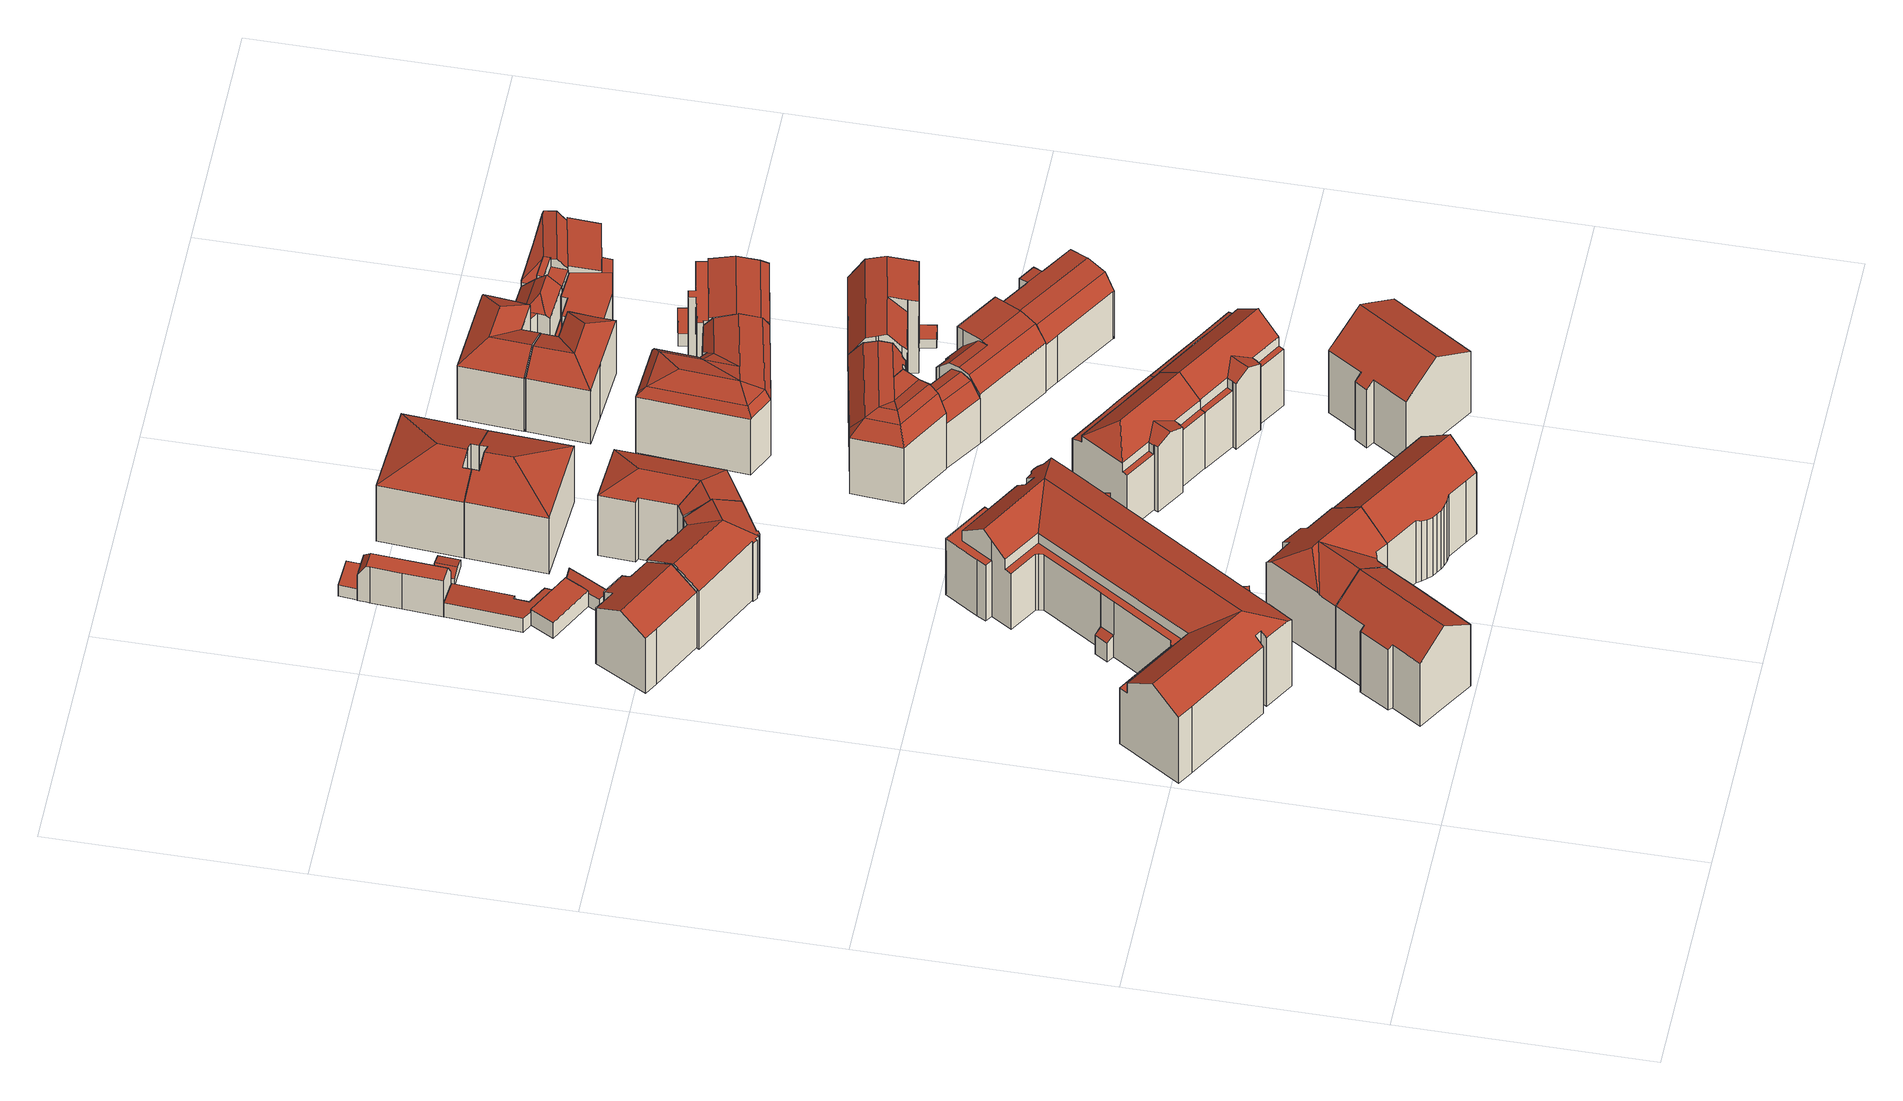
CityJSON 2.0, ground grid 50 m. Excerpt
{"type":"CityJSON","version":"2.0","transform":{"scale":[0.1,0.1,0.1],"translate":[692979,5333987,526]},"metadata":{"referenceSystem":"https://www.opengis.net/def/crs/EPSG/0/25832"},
"CityObjects":{
"building1":{"type":"Building","attributes":{"Gemeindeschluessel":"09162000","HoeheDach":"549.260","HoeheGrund":"527.460","Methode":"2000","NiedrigsteTraufeDesGebaeudes":"543.715","Geometrietyp2DReferenz":"3000","function":"31001_9998","roofType":"3100","measuredHeight":21.8,"storeysAboveGround":6},"geometry":[{"type":"MultiSurface","lod":"2","boundaries":[[[0,1,2,3]],[[4,5,6,7]],[[8,9,10,11]],[[3,2,12,13]],[[14,15,5,4]],[[6,5,15,16,17]],[[4,7,18,8,11,19,0,3,13,20,14]],[[16,15,14,20,13,12]],[[11,10,21,19]],[[19,21,1,0]],[[17,16,12,2,1,21,10,9]],[[18,7,6,17,9,8]]],"semantics":{"surfaces":[{"type":"WallSurface"},{"type":"RoofSurface"},{"type":"GroundSurface"}],"values":[0,0,0,0,0,1,2,0,0,0,1,0]}}]},
"building2":{"type":"Building","attributes":{"Gemeindeschluessel":"09162000","HoeheDach":"549.202","HoeheGrund":"527.043","Methode":"2000","NiedrigsteTraufeDesGebaeudes":"531.930","Geometrietyp2DReferenz":"3000","function":"31001_1000","roofType":"3100","measuredHeight":22.16,"storeysAboveGround":6},"geometry":[{"type":"MultiSurface","lod":"2","boundaries":[[[22,23,24,25]],[[26,27,28,29]],[[23,22,30,31]],[[32,33,34,35]],[[36,37,38,33,32,39,40,41,42]],[[43,44,35,45]],[[46,47,48,49]],[[50,51,52,53]],[[54,55,56,57]],[[58,59,60,61]],[[62,34,63,64]],[[65,66,67,68,69,70,49,48,71,72,73,74,75,76,30,22,25,58,61,77,78,79,80,81,82,83,84,85,86,87,88,89,90,91,92,93,94,95,96,97,98,99,54,57,100,53,52,101]],[[93,102,103,94]],[[57,56,104,100]],[[105,106,78,77]],[[107,108,109,28,27,110,111,106,105,60,59,43,45,62,64,112,113]],[[26,29,114,115]],[[116,117,118,119]],[[108,107,85,84]],[[32,120,24,23,31,121,122,123,39]],[[124,125,68,67]],[[107,113,86,85]],[[74,73,40,39,123]],[[45,35,34,62]],[[79,111,110,80]],[[86,113,112,87]],[[89,126,127,90]],[[94,103,128,95]],[[97,129,130,98]],[[100,104,50,53]],[[33,38,51,50,104,56,55,131,130,129,132,128,103,102,133,134,135]],[[88,136,126,89]],[[137,46,49,70]],[[61,60,105,77]],[[93,92,117,116,133,102]],[[83,82,114,29,28,109]],[[118,138,139,119]],[[101,52,51,38,37]],[[98,130,131,99]],[[83,109,108,84]],[[72,71,140,141,42,41]],[[81,80,110,27,26,115]],[[74,123,122,75]],[[32,35,44,120]],[[75,122,121,76]],[[142,63,34,33,135]],[[58,25,24,120,44,43,59]],[[92,91,143,138,118,117]],[[95,128,132,96]],[[144,139,138,143,127,126,136]],[[125,145,69,68]],[[81,115,114,82]],[[134,133,116,119,139,144]],[[66,146,124,67]],[[72,41,40,73]],[[48,47,140,71]],[[99,131,55,54]],[[78,106,111,79]],[[96,132,129,97]],[[65,147,146,66]],[[76,121,31,30]],[[69,145,137,70]],[[46,137,145,125,124,146,147,148,141,140,47]],[[90,127,143,91]],[[142,136,88,87,112,64,63]],[[144,136,142,135,134]],[[141,148,36,42]],[[65,101,37,36,148,147]]],"semantics":{"surfaces":[{"type":"WallSurface"},{"type":"RoofSurface"},{"type":"GroundSurface"}],"values":[0,0,0,1,1,0,0,0,0,0,0,2,0,0,0,1,1,1,0,1,0,0,0,0,0,0,0,0,0,0,1,0,0,0,0,0,0,0,0,0,0,0,0,1,0,1,0,0,0,1,0,0,0,0,0,0,0,0,0,0,0,0,1,0,0,0,0,0]}}]},
"building3":{"type":"Building","attributes":{"Gemeindeschluessel":"09162000","HoeheDach":"549.331","HoeheGrund":"527.530","Methode":"2000","NiedrigsteTraufeDesGebaeudes":"542.277","Geometrietyp2DReferenz":"3000","function":"31001_9998","roofType":"3100","measuredHeight":21.8,"storeysAboveGround":6},"geometry":[{"type":"MultiSurface","lod":"2","boundaries":[[[149,150,151,152,153,154,14,20,13,155,156,157,158,159,160,161,162,163,164,165,166]],[[16,167,168,169,170,171]],[[150,172,173,151]],[[151,173,174,152]],[[168,175,176,177,178,179,180,181,182,183,184,185,186]],[[154,187,188,14]],[[168,186,189,169]],[[171,170,169,189,185,184,159,158,157,156,155,13]],[[159,184,183,160]],[[154,153,152,174,190,187]],[[188,187,190,174,168,167,16]],[[20,14,188,16,171,13]],[[182,181,180,162,161]],[[160,183,182,161]],[[174,173,172,175,168]],[[186,185,189]],[[162,180,179,163]],[[172,150,149,166,176,175]],[[165,164,163,179,178,177]],[[165,177,176,166]]],"semantics":{"surfaces":[{"type":"GroundSurface"},{"type":"RoofSurface"},{"type":"WallSurface"}],"values":[0,1,2,2,1,2,1,2,2,2,1,2,2,2,1,1,2,2,2,2]}}]},
"building4":{"type":"Building","attributes":{"Gemeindeschluessel":"09162000","HoeheDach":"545.225","HoeheGrund":"527.030","Methode":"2000","NiedrigsteTraufeDesGebaeudes":"540.697","Geometrietyp2DReferenz":"3000","function":"31001_9998","roofType":"3100","measuredHeight":18.2,"storeysAboveGround":4},"geometry":[{"type":"MultiSurface","lod":"2","boundaries":[[[191,192,193,194]],[[195,196,197,198]],[[199,200,201,202,203,204]],[[205,206,207,208,209,210]],[[200,199,195,198,211,209,208,207,212,191,194,213,214,201]],[[196,204,203,215,197]],[[197,215,210,209,211,198]],[[206,216,192,191,212,207]],[[199,204,196,195]],[[214,213,194,193,217,218]],[[203,202,218,217,193,192,216,206,205,210,215]],[[214,218,202,201]]],"semantics":{"surfaces":[{"type":"WallSurface"},{"type":"GroundSurface"},{"type":"RoofSurface"}],"values":[0,0,0,0,1,2,0,0,0,0,2,0]}}]},
"building5":{"type":"Building","attributes":{"Gemeindeschluessel":"09162000","HoeheDach":"549.440","HoeheGrund":"527.510","Methode":"2000","NiedrigsteTraufeDesGebaeudes":"543.062","Geometrietyp2DReferenz":"3000","function":"31001_9998","roofType":"3100","measuredHeight":21.93,"storeysAboveGround":6},"geometry":[{"type":"MultiSurface","lod":"2","boundaries":[[[219,220,221,222]],[[222,221,223,224]],[[225,226,227,228,229,230]],[[226,225,231,232]],[[228,227,226,232,219,222,224,233,234,235,236,237,238,239,150,149,166,240,241]],[[166,242,243,240]],[[241,244,229,228]],[[224,223,245,233]],[[239,246,247,150]],[[236,248,249,237]],[[232,231,220,219]],[[230,229,244,243,242,250]],[[247,250,242,166,149,150]],[[237,249,251,238]],[[246,251,249,248,252,253,245,223,221,220,231,225,230,250,247]],[[238,251,246,239]],[[233,245,253,234]],[[235,252,248,236]],[[240,243,244,241]],[[234,253,252,235]]],"semantics":{"surfaces":[{"type":"WallSurface"},{"type":"GroundSurface"},{"type":"RoofSurface"}],"values":[0,0,0,0,1,0,0,0,0,0,0,2,0,0,2,0,0,0,0,0]}}]},
"building6":{"type":"Building","attributes":{"Gemeindeschluessel":"09162000","HoeheDach":"530.969","HoeheGrund":"526.820","Methode":"1000","NiedrigsteTraufeDesGebaeudes":"530.969","Geometrietyp2DReferenz":"3000","function":"31001_2000","roofType":"1000","measuredHeight":4.15},"geometry":[{"type":"MultiSurface","lod":"2","boundaries":[[[254,255,256,257,258,259]],[[257,260,261,258]],[[254,262,263,255]],[[264,261,260,265,263,262]],[[256,265,260,257]],[[255,263,265,256]],[[259,264,262,254]],[[258,261,264,259]]],"semantics":{"surfaces":[{"type":"GroundSurface"},{"type":"WallSurface"},{"type":"RoofSurface"}],"values":[0,1,1,2,1,1,1,1]}}]},
"building7":{"type":"Building","attributes":{"Gemeindeschluessel":"09162000","HoeheDach":"545.460","HoeheGrund":"526.780","Methode":"2000","NiedrigsteTraufeDesGebaeudes":"542.366","Geometrietyp2DReferenz":"3000","function":"31001_9998","roofType":"3100","measuredHeight":18.68,"storeysAboveGround":4},"geometry":[{"type":"MultiSurface","lod":"2","boundaries":[[[266,267,268,269]],[[270,271,272,273,274,275]],[[276,277,278,279]],[[280,281,277,276,282,283]],[[284,285,286,287,288,289]],[[290,267,266,291,292,293]],[[294,295,296,297,298,299,300,301]],[[295,302,303,304,305,296]],[[305,306,307,298,297,296]],[[308,309,310,311,269,268]],[[284,289,280,283]],[[274,273,272,309,308,268,267,290,294,312]],[[269,311,310,271,270,275,313,286,285,284,283,282,276,279,314,315,316,317,307,306,305,304,303,292,291,266]],[[310,309,272,271]],[[313,318,287,286]],[[277,281,280,289,288,287,318,312,294,301,319,278]],[[319,301,300,299,317,316,315,314]],[[313,275,274,312,318]],[[290,293,302,295,294]],[[303,302,293,292]],[[279,278,319,314]],[[317,299,298,307]]],"semantics":{"surfaces":[{"type":"WallSurface"},{"type":"RoofSurface"},{"type":"GroundSurface"}],"values":[0,0,0,0,0,0,1,0,0,0,0,1,2,0,0,1,0,0,1,0,0,0]}}]},
"building8":{"type":"Building","attributes":{"Gemeindeschluessel":"09162000","HoeheDach":"530.518","HoeheGrund":"526.670","Methode":"1000","NiedrigsteTraufeDesGebaeudes":"529.032","Geometrietyp2DReferenz":"3000","function":"31001_2000","roofType":"1000","measuredHeight":3.85},"geometry":[{"type":"MultiSurface","lod":"2","boundaries":[[[320,321,322,323]],[[324,325,326,327]],[[328,329,323,322,330,331,332,333]],[[334,335,336,337,338,339]],[[340,321,320,341,342,343]],[[323,329,328,333,344,345,338,337,336,346,324,327,342,341,320]],[[327,326,343,342]],[[332,347,348,345,344,333]],[[331,330,322,321,340,343,326,325,349,335,334,339,348,347,332]],[[345,348,339,338]],[[324,346,336,335,349,325]]],"semantics":{"surfaces":[{"type":"WallSurface"},{"type":"GroundSurface"},{"type":"RoofSurface"}],"values":[0,0,0,0,0,1,0,0,2,0,0]}}]},
"building9":{"type":"Building","attributes":{"Gemeindeschluessel":"09162000","HoeheDach":"530.256","HoeheGrund":"526.800","Methode":"1000","NiedrigsteTraufeDesGebaeudes":"529.745","Geometrietyp2DReferenz":"3000","function":"31001_2000","roofType":"1000","measuredHeight":3.46},"geometry":[{"type":"MultiSurface","lod":"2","boundaries":[[[258,350,351,257]],[[352,353,354,355]],[[356,357,358,259]],[[257,351,359,360]],[[360,359,353,352]],[[354,353,359,351,350,358,357]],[[355,354,357,356]],[[259,358,350,258]],[[356,259,258,257,360,352,355]]],"semantics":{"surfaces":[{"type":"WallSurface"},{"type":"RoofSurface"},{"type":"GroundSurface"}],"values":[0,0,0,0,0,1,0,0,2]}}]},
"building10":{"type":"Building","attributes":{"Gemeindeschluessel":"09162000","HoeheDach":"536.310","HoeheGrund":"526.670","Methode":"2000","NiedrigsteTraufeDesGebaeudes":"533.404","Geometrietyp2DReferenz":"3000","function":"31001_1000","roofType":"1000","measuredHeight":9.64,"storeysAboveGround":2},"geometry":[{"type":"MultiSurface","lod":"2","boundaries":[[[361,362,363,364,365,366]],[[363,367,368,369,370,364]],[[371,338,361,366,372,345]],[[368,367,373,338,371,345,374,375,376,377,378,369]],[[345,372,379,374]],[[366,365,380,381,379,372]],[[382,370,369,378,377,383]],[[381,380,383,377,376,375]],[[374,379,381,375]],[[365,364,370,382,383,380]],[[338,373,367,363,362,361]]],"semantics":{"surfaces":[{"type":"RoofSurface"},{"type":"WallSurface"},{"type":"GroundSurface"}],"values":[0,1,1,2,1,0,1,1,1,0,1]}}]},
"building11":{"type":"Building","attributes":{"Gemeindeschluessel":"09162000","HoeheDach":"529.709","HoeheGrund":"526.750","Methode":"1000","NiedrigsteTraufeDesGebaeudes":"529.709","Geometrietyp2DReferenz":"3000","function":"31001_2000","roofType":"1000","measuredHeight":2.96},"geometry":[{"type":"MultiSurface","lod":"2","boundaries":[[[384,385,386,387,388,389]],[[390,388,387,391]],[[392,385,384,393]],[[391,387,386,394]],[[395,389,388,390]],[[394,386,385,392]],[[395,390,391,394,392,393]],[[393,384,389,395]]],"semantics":{"surfaces":[{"type":"RoofSurface"},{"type":"WallSurface"},{"type":"GroundSurface"}],"values":[0,1,1,1,1,1,2,1]}}]},
"building12":{"type":"Building","attributes":{"Gemeindeschluessel":"09162000","HoeheDach":"529.110","HoeheGrund":"526.560","Methode":"2000","NiedrigsteTraufeDesGebaeudes":"528.404","Geometrietyp2DReferenz":"3000","function":"31001_2000","roofType":"3100","measuredHeight":2.55},"geometry":[{"type":"MultiSurface","lod":"2","boundaries":[[[396,397,398,399]],[[400,397,396,401]],[[402,403,404,405]],[[401,406,402,405,407,400]],[[406,401,396,399,403,402]],[[398,397,400,407,405,404]],[[399,398,404,403]]],"semantics":{"surfaces":[{"type":"RoofSurface"},{"type":"WallSurface"},{"type":"GroundSurface"}],"values":[0,1,1,2,1,1,0]}}]},
"building13":{"type":"Building","attributes":{"Gemeindeschluessel":"09162000","HoeheDach":"545.240","HoeheGrund":"526.500","Methode":"2000","NiedrigsteTraufeDesGebaeudes":"542.572","Geometrietyp2DReferenz":"3000","function":"31001_9998","roofType":"3200","measuredHeight":18.74,"storeysAboveGround":4},"geometry":[{"type":"MultiSurface","lod":"2","boundaries":[[[408,409,267,410]],[[411,412,413,414,415,416,417]],[[408,410,418,417,416,415,419,420,421,422,423]],[[415,414,424,419]],[[425,426,412,411]],[[427,428,429,422,421,420]],[[419,424,427,420]],[[418,410,267,425,411,417]],[[423,430,409,408]],[[409,430,431,432]],[[426,433,426,413,412]],[[426,433,432,431,428,427,424,414,413]],[[267,409,432,433,426,425]],[[431,430,429,428]],[[422,429,430,423]]],"semantics":{"surfaces":[{"type":"WallSurface"},{"type":"GroundSurface"},{"type":"RoofSurface"}],"values":[0,0,1,0,2,0,0,0,0,2,0,2,2,2,0]}}]},
"building14":{"type":"Building","attributes":{"Gemeindeschluessel":"09162000","HoeheDach":"548.160","HoeheGrund":"526.980","Methode":"2000","NiedrigsteTraufeDesGebaeudes":"541.964","Geometrietyp2DReferenz":"3000","function":"31001_9998","roofType":"3200","measuredHeight":21.18,"storeysAboveGround":6},"geometry":[{"type":"MultiSurface","lod":"2","boundaries":[[[434,435,436,437,438,439,440]],[[441,442,443,444]],[[445,446,447]],[[448,449,434,440,450,451]],[[452,435,434,449]],[[453,454,455,456,457,458,459,460,461,462]],[[445,463,464,465,466,456,455,454,453,462,446]],[[467,468,469,470,471,472,473]],[[474,475,476,477,478,452,449,448,451,468,467,473,479,480,481,482,441,444,483,484]],[[485,486,487,488]],[[489,437,436,490]],[[478,477,491,490,436,435,452]],[[492,493,491,477,476,475,474,484,494,457,456,466]],[[460,459,458,457,494,495,443,442,461]],[[491,493,489,490]],[[486,438,437,492,466,465,464,463,445,447,487]],[[440,439,438,486,470,469,450]],[[493,492,437,489]],[[472,488,487,447,446,462,461,442,441,482,481,480,479,473]],[[471,470,486,485]],[[471,485,488,472]],[[451,450,469,468]],[[444,443,495,483]],[[483,495,494,484]]],"semantics":{"surfaces":[{"type":"RoofSurface"},{"type":"WallSurface"},{"type":"GroundSurface"}],"values":[0,1,0,1,1,1,0,1,2,1,1,1,1,0,0,0,0,1,1,1,0,1,1,1]}}]},
"building15":{"type":"Building","attributes":{"Gemeindeschluessel":"09162000","HoeheDach":"545.750","HoeheGrund":"526.460","Methode":"2000","NiedrigsteTraufeDesGebaeudes":"541.500","Geometrietyp2DReferenz":"3000","function":"31001_9998","roofType":"3200","measuredHeight":19.29,"storeysAboveGround":4},"geometry":[{"type":"MultiSurface","lod":"2","boundaries":[[[496,497,498,499]],[[500,501,502,503]],[[499,498,504,505]],[[506,507,508,509,510,511]],[[504,498,497,512,507,506,513]],[[503,502,514,515]],[[515,514,511,510]],[[516,513,506,511,514,502,501]],[[508,507,512,517]],[[517,512,497,496]],[[505,518,500,503,515,510,509,508,517,496,499]],[[518,505,504,516,501,500]],[[504,513,516]]],"semantics":{"surfaces":[{"type":"WallSurface"},{"type":"RoofSurface"},{"type":"GroundSurface"}],"values":[0,0,0,0,1,0,0,1,0,0,2,0,1]}}]},
"building16":{"type":"Building","attributes":{"Gemeindeschluessel":"09162000","HoeheDach":"545.649","HoeheGrund":"526.470","Methode":"1000","NiedrigsteTraufeDesGebaeudes":"541.505","Geometrietyp2DReferenz":"3000","function":"31001_1000","roofType":"3200","measuredHeight":19.18,"storeysAboveGround":4},"geometry":[{"type":"MultiSurface","lod":"2","boundaries":[[[519,520,497,498,521,522,523]],[[499,498,497,496]],[[524,525,514,515]],[[526,527,521,528]],[[529,520,519,530]],[[531,527,526,503]],[[532,515,514,533,531,503]],[[528,521,498,499]],[[533,514,525,523,522,527,531]],[[522,521,527]],[[534,530,519,523,525,524]],[[499,496,529,530,534,524,515,532,503,526,528]],[[496,497,520,529]]],"semantics":{"surfaces":[{"type":"RoofSurface"},{"type":"WallSurface"},{"type":"GroundSurface"}],"values":[0,1,1,1,1,1,1,1,0,0,1,2,1]}}]},
"building17":{"type":"Building","attributes":{"Gemeindeschluessel":"09162000","HoeheDach":"545.520","HoeheGrund":"526.630","Methode":"2000","NiedrigsteTraufeDesGebaeudes":"540.901","Geometrietyp2DReferenz":"3000","function":"31001_9998","roofType":"3100","measuredHeight":18.89,"storeysAboveGround":4},"geometry":[{"type":"MultiSurface","lod":"2","boundaries":[[[535,536,537,538,539,540,541,542,543,544,545,546,547,548,549,550,551,552,553,554,555,556,557,558,559,560,561]],[[562,563,564]],[[546,545,544,565,566,567]],[[568,569,561,560,559,570]],[[564,563,571,572]],[[544,543,542,573,574,565]],[[561,569,575,535]],[[549,548,576,577,578,550]],[[579,580,581,555,554,553]],[[578,582,583,579,553,552,551,550]],[[584,581,580,571]],[[557,556,555,581,584,585]],[[586,567,566,564,572]],[[587,588,537,536,535,575]],[[589,590,591,592,593,588,587,575,569,568,594]],[[571,580,579]],[[562,594,568,570,595,563]],[[572,571,579,583,582,578]],[[570,559,558,557,585,595]],[[542,541,590,589,596,573]],[[577,576,586,572,578]],[[566,565,574,562,564]],[[563,595,585,584,571]],[[540,591,590,541]],[[594,596,589]],[[539,538,593,592,591,540]],[[574,573,596,594,562]],[[537,588,593,538]],[[576,548,547,546,567,586]]],"semantics":{"surfaces":[{"type":"GroundSurface"},{"type":"RoofSurface"},{"type":"WallSurface"}],"values":[0,1,2,2,1,2,2,2,2,2,1,2,1,2,1,1,1,1,2,2,1,1,1,2,2,2,1,2,2]}}]},
"building18":{"type":"Building","attributes":{"Gemeindeschluessel":"09162000","HoeheDach":"549.620","HoeheGrund":"527.400","Methode":"2000","NiedrigsteTraufeDesGebaeudes":"542.961","Geometrietyp2DReferenz":"3000","function":"31001_9998","roofType":"3100","measuredHeight":22.22,"storeysAboveGround":6},"geometry":[{"type":"MultiSurface","lod":"2","boundaries":[[[597,598,599,600,601]],[[602,603,604,605]],[[601,600,606,604,603,607,608,609]],[[610,609,608,611]],[[612,613,610,611,614,602,605,615,616,617,618]],[[614,607,603,602]],[[611,608,607,614]],[[605,604,606,615]],[[613,612,597,601,609,610]],[[618,598,597,612]],[[617,599,598,618]],[[600,599,617,616,615,606]]],"semantics":{"surfaces":[{"type":"RoofSurface"},{"type":"WallSurface"},{"type":"GroundSurface"}],"values":[0,1,0,1,2,1,1,1,1,1,1,1]}}]},
"building19":{"type":"Building","attributes":{"Gemeindeschluessel":"09162000","HoeheDach":"542.830","HoeheGrund":"526.690","Methode":"2000","NiedrigsteTraufeDesGebaeudes":"536.304","Geometrietyp2DReferenz":"3000","function":"31001_9998","roofType":"3100","measuredHeight":16.14,"storeysAboveGround":3},"geometry":[{"type":"MultiSurface","lod":"2","boundaries":[[[619,620,621,622]],[[623,624,620,619,625,626]],[[627,628,629,630,631,632]],[[633,623,626,634]],[[635,636,630,629]],[[621,637,636,635,638,622]],[[639,640,641,642,643,644,645,646,634,626,625,619,622,638,635,629,628,627,647]],[[627,632,648,647]],[[649,642,641,640,639,647,648,650,651,652]],[[653,649,652,654,655,656]],[[652,651,633,654]],[[650,648,632,631,630,636,637,621,620,624]],[[656,655,654,633,634,646,645,644]],[[651,650,624,623,633]],[[643,642,649,653,656,644]]],"semantics":{"surfaces":[{"type":"WallSurface"},{"type":"GroundSurface"},{"type":"RoofSurface"}],"values":[0,0,0,0,0,0,1,0,0,2,2,2,0,2,0]}}]},
"building20":{"type":"Building","attributes":{"Gemeindeschluessel":"09162000","HoeheDach":"548.270","HoeheGrund":"526.930","Methode":"2000","NiedrigsteTraufeDesGebaeudes":"541.920","Geometrietyp2DReferenz":"3000","function":"31001_9998","roofType":"3100","measuredHeight":21.34,"storeysAboveGround":6},"geometry":[{"type":"MultiSurface","lod":"2","boundaries":[[[657,658,659,660]],[[661,662,663,664,665,666,667,668,669,670,671]],[[672,663,673,674]],[[675,661,671,493]],[[676,664,663,672]],[[677,678,679,680,681,491,682]],[[683,684,685,686,687,688,689,690,691,692]],[[693,694,695,674,673,658,657]],[[690,689,688,687,696,697,698,699,700,691]],[[701,702,703,696,687,686,666]],[[704,699,698,705]],[[706,707,662,661,680,679,708]],[[695,676,672,674]],[[491,493,671,670,692,691,700,709,710,711,712,682]],[[659,658,673,663,662,707,706]],[[701,666,665,713]],[[703,702,701,713,714,694,693,657,660,715,716,678,677,682,712,711,710,709,704,705,717]],[[717,697,696,703]],[[664,676,695,694,714,713,665]],[[716,708,679,678]],[[715,660,659,706,708,716]],[[709,700,699,704]],[[705,698,697,717]],[[681,680,661,675]],[[669,668,667,666,686,685,684,683,692,670]],[[681,675,493,491]]],"semantics":{"surfaces":[{"type":"WallSurface"},{"type":"RoofSurface"},{"type":"GroundSurface"}],"values":[0,1,0,0,0,0,0,0,1,0,0,1,1,0,1,0,2,0,0,0,0,0,0,0,1,1]}}]},
"building21":{"type":"Building","attributes":{"Gemeindeschluessel":"09162000","HoeheDach":"543.870","HoeheGrund":"526.720","Methode":"1000","NiedrigsteTraufeDesGebaeudes":"538.667","Geometrietyp2DReferenz":"3000","function":"31001_1000","roofType":"3100","measuredHeight":17.15,"storeysAboveGround":4},"geometry":[{"type":"MultiSurface","lod":"2","boundaries":[[[718,719,720,721]],[[722,723,719,718]],[[724,725,726,727,728]],[[729,730,731,642,732,733,734,647,722,718,721,735,736,737,738]],[[736,739,740,737]],[[741,742,739,736,735,721,720]],[[743,741,720,719,723,744,745]],[[743,746,747,748,749,742,741]],[[728,727,750,745,744,647,734,733,732,642]],[[737,740,751,738]],[[726,725,752,748,747,750,727]],[[747,746,743,745,750]],[[752,751,740,739,742,749,748]],[[647,744,723,722]],[[724,731,730,729,738,751,752,725]],[[731,724,728,642]]],"semantics":{"surfaces":[{"type":"WallSurface"},{"type":"RoofSurface"},{"type":"GroundSurface"}],"values":[0,0,1,2,0,0,1,0,0,0,1,1,1,0,0,0]}}]},
"building22":{"type":"Building","attributes":{"Gemeindeschluessel":"09162000","HoeheDach":"544.460","HoeheGrund":"526.570","Methode":"2000","NiedrigsteTraufeDesGebaeudes":"541.123","Geometrietyp2DReferenz":"3000","function":"31001_9998","roofType":"3100","measuredHeight":17.89,"storeysAboveGround":4},"geometry":[{"type":"MultiSurface","lod":"2","boundaries":[[[753,754,755,756,757]],[[758,759,757]],[[760,761,756]],[[762,763,764,765,766]],[[767,768,769,770]],[[771,772,773,774,775]],[[776,777,775,774,778,779]],[[780,781,782,755,754]],[[771,775,777,783]],[[761,758,757,756]],[[782,784,760,756,755]],[[765,785,757,759,766]],[[778,786,779]],[[787,776,779,761,760]],[[781,788,789,784,782]],[[770,769,790,791]],[[757,785,753]],[[786,759,758,761]],[[774,773,790,769,768,792,778]],[[763,762,793,794]],[[778,792,793,786]],[[791,790,773,772]],[[779,786,761]],[[762,766,759,786,793]],[[767,794,793,792,768]],[[781,780,795,764,763,794,767,770,791,772,771,783,788]],[[765,764,795,753,785]],[[788,783,777,776,787,789]],[[789,787,760,784]],[[753,795,780,754]]],"semantics":{"surfaces":[{"type":"RoofSurface"},{"type":"WallSurface"},{"type":"GroundSurface"}],"values":[0,0,0,1,1,1,0,1,1,0,0,0,0,0,1,1,0,0,0,1,0,1,0,0,1,2,1,1,0,1]}}]},
"building23":{"type":"Building","attributes":{"Gemeindeschluessel":"09162000","HoeheDach":"543.611","HoeheGrund":"526.611","Methode":"2000","NiedrigsteTraufeDesGebaeudes":"540.807","Geometrietyp2DReferenz":"3000","function":"31001_1000","roofType":"3100","measuredHeight":17,"storeysAboveGround":5},"geometry":[{"type":"MultiSurface","lod":"2","boundaries":[[[796,797,798,799,800]],[[801,802,800,803]],[[804,805,806,807,808,809,810,811,801,803]],[[799,804,803,800]],[[811,812,802,801]],[[800,802,812,813,796]],[[808,807,814,815]],[[798,816,806,805]],[[796,813,817,797]],[[815,817,809,808]],[[815,814,797,817]],[[814,816,798,797]],[[804,799,798,805]],[[806,816,814,807]],[[809,817,813,810]],[[810,813,812,811]]],"semantics":{"surfaces":[{"type":"RoofSurface"},{"type":"WallSurface"},{"type":"GroundSurface"}],"values":[0,1,2,1,1,0,1,1,0,1,0,0,1,1,1,1]}}]},
"building24":{"type":"Building","attributes":{"Gemeindeschluessel":"09162000","HoeheDach":"547.080","HoeheGrund":"526.590","Methode":"2000","NiedrigsteTraufeDesGebaeudes":"528.790","Geometrietyp2DReferenz":"3000","function":"31001_9998","roofType":"2100","measuredHeight":20.49,"storeysAboveGround":5},"geometry":[{"type":"MultiSurface","lod":"2","boundaries":[[[818,819,820,821]],[[822,561,823,824,825,559]],[[826,827,828,821,820,829,830,831,832]],[[833,825,824,834,835,836,837,838]],[[839,840,841,842]],[[818,821,828,827,826,843,844,845,561,822,559,557,846,555,847,848,849,850,851,852,839,842]],[[842,841,819,818]],[[844,843,853,854,855]],[[856,857,840,839,852,851,858]],[[830,829,857,856,859,831]],[[845,860,823,561]],[[559,825,833,557]],[[853,832,831,859,856,858,835,834]],[[854,853,834]],[[858,851,850,849,848,847,861,837,836,835]],[[844,855,860,845]],[[829,820,819,841,840,857,829,830]],[[555,862,861,847]],[[846,557,833,838,862,555]],[[823,860,855,854,834,824]],[[826,832,853,843]],[[838,837,861,862]]],"semantics":{"surfaces":[{"type":"WallSurface"},{"type":"RoofSurface"},{"type":"GroundSurface"}],"values":[0,0,0,1,0,2,0,0,0,0,0,0,1,0,0,0,1,0,0,1,0,1]}}]},
"building25":{"type":"Building","attributes":{"Gemeindeschluessel":"09162000","HoeheDach":"543.860","HoeheGrund":"526.897","Methode":"2000","NiedrigsteTraufeDesGebaeudes":"539.398","Geometrietyp2DReferenz":"3000","function":"31001_1000","roofType":"3100","measuredHeight":16.96,"storeysAboveGround":4},"geometry":[{"type":"MultiSurface","lod":"2","boundaries":[[[863,864,865,866]],[[867,868,869,870,871,872,873,874]],[[875,876,877,878,879,880,881]],[[881,880,882,883,884,885,886]],[[887,888,863,866,884,883,889,868,867,890]],[[877,891,874,873,878]],[[892,886,885,865,864,893]],[[892,875,881,886]],[[887,890,891,877,876]],[[873,872,878]],[[888,887,876,875,892,893]],[[883,882,894,889]],[[885,884,866,865]],[[879,871,870]],[[878,872,871,879]],[[889,894,869,868]],[[867,874,891,890]],[[888,893,864,863]],[[879,870,869,894,882,880]]],"semantics":{"surfaces":[{"type":"WallSurface"},{"type":"RoofSurface"},{"type":"GroundSurface"}],"values":[0,0,1,0,2,1,1,1,0,0,0,0,0,0,1,0,0,0,1]}}]},
"building26":{"type":"Building","attributes":{"Gemeindeschluessel":"09162000","HoeheDach":"543.610","HoeheGrund":"526.481","Methode":"2000","NiedrigsteTraufeDesGebaeudes":"540.774","Geometrietyp2DReferenz":"3000","function":"31001_9998","roofType":"3100","measuredHeight":17.13,"storeysAboveGround":4},"geometry":[{"type":"MultiSurface","lod":"2","boundaries":[[[895,896,897,898]],[[899,895,898,900,901]],[[899,901,902,903]],[[904,905,901,900,906]],[[902,907,908,903]],[[904,909,910,911,905]],[[908,896,895,899,903]],[[912,913,914,911,910]],[[904,906,915,916,909]],[[912,916,915,897,896,908,907,913]],[[915,906,900,898,897]],[[914,913,907,902]],[[912,910,909,916]],[[914,902,901,905,911]]],"semantics":{"surfaces":[{"type":"WallSurface"},{"type":"RoofSurface"},{"type":"GroundSurface"}],"values":[0,1,1,1,0,1,0,0,0,2,0,0,0,1]}}]},
"building27":{"type":"Building","attributes":{"Gemeindeschluessel":"09162000","HoeheDach":"544.150","HoeheGrund":"526.530","Methode":"2000","NiedrigsteTraufeDesGebaeudes":"529.710","Geometrietyp2DReferenz":"3000","function":"31001_1000","roofType":"3100","measuredHeight":17.62,"storeysAboveGround":4},"geometry":[{"type":"MultiSurface","lod":"2","boundaries":[[[917,918,919,920,921,922,923,924,925]],[[926,927,922,921,928]],[[929,930,931,932]],[[933,934,935,936]],[[929,932,937,938,939,940,920,919,941,942,943,944]],[[945,946,947,948,949]],[[950,938,937,951]],[[930,929,944,952]],[[945,953,954,950,951,931,930,952,955,956,957,933,936,917,925,946]],[[957,956,942,941,958,959]],[[949,948,923,922,927]],[[953,945,949,927,926]],[[958,918,935,934,959]],[[951,937,932,931]],[[954,953,926,928,940,939]],[[936,935,918,917]],[[955,943,942,956]],[[940,928,921,920]],[[947,924,923,948]],[[954,939,938,950]],[[957,959,934,933]],[[943,955,952,944]],[[925,924,947,946]],[[958,941,919,918]]],"semantics":{"surfaces":[{"type":"WallSurface"},{"type":"RoofSurface"},{"type":"GroundSurface"}],"values":[0,1,0,0,1,0,0,0,2,0,1,0,1,0,0,0,0,0,1,0,0,0,0,0]}}]},
"building28":{"type":"Building","attributes":{"Gemeindeschluessel":"09162000","HoeheDach":"535.920","HoeheGrund":"526.623","Methode":"2000","NiedrigsteTraufeDesGebaeudes":"530.020","Geometrietyp2DReferenz":"3000","function":"31001_1000","roofType":"1000","measuredHeight":9.3,"storeysAboveGround":3},"geometry":[{"type":"MultiSurface","lod":"2","boundaries":[[[801,960,961,811]],[[962,963,964,965,966,967]],[[966,965,968,969]],[[970,971,972,973,974]],[[975,976,960,801]],[[977,978,973,972,968,965,964,979,980]],[[976,979,964,963]],[[967,966,981,982]],[[982,981,983,984]],[[811,961,963,962]],[[985,977,980,986]],[[986,980,979,976,975]],[[985,986,975,801,811,962,967,982,984,970,974,987]],[[984,983,971,970]],[[976,963,961,960]],[[969,968,972,971]],[[969,971,983,981,966]],[[974,973,978,987]],[[987,978,977,985]]],"semantics":{"surfaces":[{"type":"WallSurface"},{"type":"RoofSurface"},{"type":"GroundSurface"}],"values":[0,0,0,0,0,1,0,0,0,0,0,0,2,0,1,0,1,0,0]}}]},
"building29":{"type":"Building","attributes":{"Gemeindeschluessel":"09162000","HoeheDach":"539.480","HoeheGrund":"526.560","Methode":"2000","NiedrigsteTraufeDesGebaeudes":"535.049","Geometrietyp2DReferenz":"3000","function":"31001_9998","roofType":"3200","measuredHeight":12.92,"storeysAboveGround":2},"geometry":[{"type":"MultiSurface","lod":"2","boundaries":[[[988,989,990,991]],[[992,993,994,995]],[[996,997,993,998]],[[999,1000,996,998,1001]],[[996,1000,1002,991,997]],[[999,1003,1004,1005,1002,1000]],[[1003,1006,992,995,1007,1008,1009,1010,1004]],[[1011,991,990,1012,1013,1014]],[[1011,997,991]],[[1007,995,994,1015,1014,1013]],[[1010,1016,1005,1004]],[[1008,1017,1018,1009]],[[1008,1007,1013,1012,1017]],[[993,997,1015,994]],[[1003,999,1001,1006]],[[998,993,992,1006,1001]],[[1010,1009,1018,989,988,1016]],[[1014,1015,997,1011]],[[990,989,1018,1017,1012]],[[1002,1005,1016,988,991]]],"semantics":{"surfaces":[{"type":"RoofSurface"},{"type":"WallSurface"},{"type":"GroundSurface"}],"values":[0,1,0,0,0,1,2,0,1,1,1,1,1,0,1,1,1,1,0,0]}}]},
"building30":{"type":"Building","attributes":{"Gemeindeschluessel":"09162000","HoeheDach":"538.770","HoeheGrund":"526.420","Methode":"2000","NiedrigsteTraufeDesGebaeudes":"536.240","Geometrietyp2DReferenz":"3000","function":"31001_9998","roofType":"3100","measuredHeight":12.35,"storeysAboveGround":2},"geometry":[{"type":"MultiSurface","lod":"2","boundaries":[[[1019,1020,1021,1022]],[[1023,1024,1025,1026,1027,1028]],[[1029,1030,1031,1032]],[[1033,1034,1035,1036]],[[1024,1023,1037,1038,1039,1019,1022]],[[1020,1040,1034,1033,1041,1021]],[[1022,1021,1041,1026,1025,1024]],[[1036,1035,1042,1043,1044,1045]],[[1046,1031,1030,1033]],[[1034,1040,1047,1048,1042,1035]],[[1026,1041,1029,1032,1027]],[[1033,1030,1029,1041]],[[1037,1023,1028,1049]],[[1033,1036,1045,1046]],[[1050,1039,1038,1037,1049,1051,1052,1044,1043,1042,1048,1047]],[[1028,1027,1032,1031,1046,1045,1044,1052,1051,1049]],[[1019,1039,1050,1047,1040,1020]]],"semantics":{"surfaces":[{"type":"RoofSurface"},{"type":"WallSurface"},{"type":"GroundSurface"}],"values":[0,0,0,0,1,0,1,1,1,1,1,1,1,0,2,1,1]}}]},
"building31":{"type":"Building","attributes":{"Gemeindeschluessel":"09162000","HoeheDach":"530.450","HoeheGrund":"526.510","Methode":"1000","NiedrigsteTraufeDesGebaeudes":"529.740","Geometrietyp2DReferenz":"3000","function":"31001_1000","roofType":"2100","measuredHeight":3.94},"geometry":[{"type":"MultiSurface","lod":"2","boundaries":[[[1053,1054,1055,1056]],[[1053,1056,1057,1058,1059,1060]],[[1055,1061,1062,1058,1057,1056]],[[1054,1063,1064,1062,1061,1055]],[[1060,1063,1054,1053]],[[1064,1063,1060,1059,1058,1062]]],"semantics":{"surfaces":[{"type":"WallSurface"},{"type":"GroundSurface"},{"type":"RoofSurface"}],"values":[0,1,0,2,0,0]}}]},
"building32":{"type":"Building","attributes":{"Gemeindeschluessel":"09162000","HoeheDach":"537.582","HoeheGrund":"526.500","Methode":"1000","NiedrigsteTraufeDesGebaeudes":"536.104","Geometrietyp2DReferenz":"3000","function":"31001_1000","roofType":"2100","measuredHeight":11.08,"storeysAboveGround":2},"geometry":[{"type":"MultiSurface","lod":"2","boundaries":[[[1065,1066,1067,1058]],[[1068,1069,1070,1071]],[[1071,1072,1065,1058,1056,1073,1068]],[[1071,1070,1074,1072]],[[1058,1067,1075,1056]],[[1056,1075,1076,1073]],[[1073,1076,1069,1068]],[[1072,1074,1066,1065]],[[1069,1076,1075,1067,1066,1074,1070]]],"semantics":{"surfaces":[{"type":"WallSurface"},{"type":"GroundSurface"},{"type":"RoofSurface"}],"values":[0,0,1,0,0,0,0,0,2]}}]}
},
"vertices":[
[287,204,15],[287,204,177],[296,199,185],[296,199,15],[406,117,15],[406,117,180],[338,10,180],[338,10,15],[223,81,15],[223,81,184],[259,139,184],[259,139,15],[333,258,185],[333,258,15],[448,187,15],[448,187,180],[388,224,233],[278,47,233],[278,47,15],[252,146,15],[388,224,15],[252,146,177],
[38,469,10],[38,469,188],[8,487,188],[8,487,10],[291,661,70],[291,661,160],[308,688,160],[308,688,70],[206,368,10],[206,368,189],[247,416,232],[501,828,232],[408,822,187],[215,509,187],[571,795,187],[593,833,188],[592,833,188],[274,335,193],[282,330,188],[313,378,188],[313,378,187],[75,595,160],[75,595,187],[215,509,160],[375,426,160],[356,422,160],[356,422,10],[375,426,10],[576,849,184],[576,844,188],[576,844,10],[576,849,10],[568,861,10],[568,861,179],[572,858,179],[572,858,10],[85,611,10],[85,611,160],[113,594,160],[113,594,10],[408,822,160],[332,869,187],[332,869,160],[571,794,10],[580,788,10],[549,736,10],[553,717,10],[535,713,10],[370,447,10],[325,371,10],[313,378,10],[282,330,10],[224,365,10],[231,377,10],[217,385,10],[203,538,10],[210,540,10],[217,541,10],[292,661,10],[278,670,10],[294,695,10],[308,687,10],[382,807,10],[381,816,10],[379,822,10],[324,856,10],[349,897,10],[336,906,10],[346,923,10],[387,989,10],[528,902,10],[505,864,10],[524,852,10],[535,868,10],[549,861,10],[554,863,10],[559,864,10],[564,863,10],[575,854,10],[593,833,10],[505,864,204],[524,852,205],[575,854,181],[203,538,160],[210,540,160],[381,816,160],[382,807,160],[308,687,160],[292,661,160],[217,541,160],[324,856,160],[379,822,160],[294,695,60],[278,670,60],[515,881,59],[528,902,59],[477,934,59],[464,913,59],[41,541,232],[217,385,203],[231,377,203],[224,365,194],[549,736,160],[553,717,160],[336,906,160],[346,923,160],[535,868,188],[554,863,184],[559,864,181],[564,863,179],[549,861,187],[515,881,187],[387,959,187],[359,914,232],[349,897,160],[370,447,160],[477,934,160],[464,913,160],[325,371,160],[313,378,160],[349,897,215],[387,989,160],[387,959,160],[535,713,160],[580,788,160],[571,794,160],[571,795,160],
[538,250,15],[504,195,15],[479,211,15],[469,208,15],[468,208,15],[460,205,15],[347,282,15],[353,292,15],[355,295,15],[414,393,15],[420,403,15],[424,400,15],[479,371,15],[489,386,15],[529,360,15],[520,346,15],[520,345,15],[576,311,15],[403,248,233],[440,310,233],[353,292,186],[347,282,186],[333,258,186],[504,195,182],[479,211,183],[469,208,177],[538,250,233],[576,311,177],[520,345,177],[520,346,176],[529,360,163],[489,386,163],[479,371,176],[479,371,177],[424,400,179],[420,403,179],[414,393,189],[424,319,233],[460,205,181],[448,187,182],[355,295,189],[468,208,177],
[154,1577,10],[154,1577,147],[200,1552,147],[200,1552,10],[71,1465,10],[71,1465,158],[46,1479,158],[46,1479,10],[175,1409,10],[204,1461,10],[232,1512,10],[232,1512,158],[204,1461,192],[175,1409,158],[127,1568,158],[144,1559,158],[144,1559,10],[127,1568,10],[102,1582,10],[102,1582,159],[74,1531,10],[145,1561,10],[191,1536,10],[191,1534,10],[74,1531,192],[145,1561,158],[191,1536,158],[191,1534,158],
[683,84,15],[683,84,180],[644,108,180],[644,108,15],[633,109,176],[633,109,15],[715,79,190],[715,79,15],[743,124,15],[770,167,15],[770,167,192],[743,124,234],[708,69,180],[708,69,15],[621,112,15],[611,116,15],[601,122,15],[591,128,15],[583,136,15],[576,145,15],[569,155,15],[667,255,15],[781,185,15],[576,311,175],[667,255,174],[781,185,175],[621,112,173],[569,155,181],[504,195,181],[591,128,171],[583,136,173],[538,250,234],[576,145,176],[601,122,171],[611,116,171],
[150,1670,8],[175,1716,8],[246,1678,8],[264,1668,8],[249,1640,8],[239,1622,8],[264,1668,50],[249,1640,50],[150,1670,50],[175,1716,50],[239,1622,50],[246,1678,50],
[404,1369,8],[404,1369,166],[337,1330,166],[337,1330,8],[329,1324,8],[331,1322,8],[331,1322,164],[329,1324,165],[328,1325,166],[328,1325,8],[309,1332,8],[309,1332,166],[172,1404,165],[172,1404,8],[307,1330,164],[308,1331,165],[308,1331,8],[307,1330,8],[316,1324,8],[317,1326,8],[318,1327,8],[318,1327,166],[317,1326,165],[316,1324,164],[373,1418,195],[373,1418,8],[344,1466,8],[344,1466,166],[326,1390,195],[327,1456,166],[284,1479,166],[285,1482,165],[286,1484,164],[232,1512,164],[231,1510,165],[202,1457,195],[328,1456,167],[328,1456,8],[327,1456,8],[284,1479,8],[285,1482,8],[286,1484,8],[337,1329,165],[339,1327,164],[339,1327,8],[337,1329,8],[325,1323,166],[325,1323,8],[175,1409,8],[202,1457,8],[231,1510,8],[232,1512,8],[325,1323,165],[175,1409,168],
[249,1704,7],[249,1704,30],[246,1678,31],[246,1678,7],[214,1753,7],[214,1753,36],[207,1754,37],[207,1754,7],[175,1716,7],[211,1696,7],[211,1696,36],[175,1716,42],[155,1726,45],[155,1726,7],[223,1872,36],[224,1871,36],[224,1871,7],[223,1872,7],[218,1872,7],[218,1872,37],[212,1721,36],[212,1721,7],[204,1724,7],[204,1724,38],[165,1864,7],[166,1875,7],[218,1801,7],[165,1864,45],[166,1875,45],[218,1801,36],
[249,1640,43],[264,1668,43],[277,1625,8],[277,1625,37],[256,1586,37],[256,1586,8],[228,1600,8],[228,1600,43],[239,1622,43],[299,1668,38],[299,1668,8],
[218,1872,74],[228,2017,74],[229,2031,74],[229,2034,74],[209,2018,103],[199,1873,103],[229,2031,7],[229,2034,7],[229,2035,7],[229,2035,74],[199,1873,7],[166,1875,103],[228,2017,7],[171,1953,7],[175,2014,7],[176,2020,7],[177,2037,7],[210,2036,7],[171,1953,103],[176,2020,103],[175,2014,103],[210,2036,74],[177,2037,74],
[229,2035,37],[229,2031,37],[239,2031,37],[241,2070,37],[180,2073,37],[177,2037,37],[180,2073,8],[241,2070,8],[229,2031,8],[229,2035,8],[239,2031,8],[177,2037,8],
[294,1868,24],[297,1911,24],[273,1912,31],[270,1869,31],[297,1911,6],[294,1868,6],[246,1870,6],[246,1870,24],[248,1914,24],[248,1914,6],[270,1869,6],[273,1912,6],
[474,1410,5],[474,1410,166],[404,1369,5],[344,1466,170],[366,1480,169],[366,1480,168],[369,1482,170],[369,1482,5],[366,1480,5],[344,1466,5],[371,1421,5],[373,1555,5],[365,1558,5],[369,1628,5],[369,1629,5],[486,1621,5],[373,1555,170],[371,1421,192],[416,1448,192],[365,1558,166],[369,1628,166],[369,1629,166],[486,1621,166],[424,1564,192],[417,1447,192],[416,1447,192],
[714,613,185],[719,621,185],[721,620,184],[727,630,184],[708,666,199],[697,649,199],[686,630,199],[672,809,10],[672,809,160],[744,765,160],[744,765,10],[676,721,222],[660,789,184],[608,705,184],[686,630,10],[714,613,10],[658,648,185],[658,648,10],[719,621,10],[721,753,184],[750,734,184],[780,716,184],[839,679,184],[839,679,166],[780,716,166],[750,734,166],[721,753,166],[661,790,166],[661,790,184],[694,710,222],[724,692,222],[754,673,222],[813,637,222],[661,657,10],[662,656,10],[662,656,184],[661,657,184],[661,657,160],[601,694,160],[601,694,10],[839,679,10],[813,637,10],[786,594,10],[780,584,10],[721,620,10],[608,704,10],[608,705,10],[660,789,10],[661,790,10],[781,743,10],[851,699,10],[668,667,160],[668,667,184],[608,704,184],[608,704,160],[727,630,160],[721,620,160],[780,584,160],[786,594,184],[786,594,160],[851,699,160],[781,743,160],
[432,1860,5],[432,1860,186],[499,1856,155],[499,1856,5],[307,1707,5],[307,1707,155],[317,1866,156],[317,1866,5],[490,1695,155],[490,1695,5],[407,1846,198],[408,1846,197],[408,1846,5],[407,1846,5],[375,1849,5],[375,1849,182],[432,1844,186],[404,1792,198],[376,1863,182],[376,1863,5],[308,1707,155],[432,1844,5],[308,1707,5],
[411,1877,196],[432,1876,186],[510,2019,155],[413,1934,196],[409,1877,196],[377,1880,5],[377,1880,182],[328,2031,5],[328,2031,155],[510,2019,5],[432,1876,5],[411,1877,5],[317,1866,155],[331,1866,5],[331,1866,161],[409,1877,5],
[813,1150,6],[813,1146,6],[814,1144,6],[797,1141,6],[797,1143,6],[796,1147,6],[757,1138,6],[747,1120,6],[737,1104,6],[725,1085,6],[724,1083,6],[722,1080,6],[709,1064,6],[694,1046,6],[619,1091,6],[595,1105,6],[597,1131,6],[600,1179,6],[602,1207,6],[627,1212,6],[803,1248,6],[807,1221,6],[811,1198,6],[812,1194,6],[812,1193,6],[816,1168,6],[819,1152,6],[677,1139,189],[651,1162,195],[649,1128,195],[725,1085,195],[724,1083,195],[722,1080,194],[816,1168,189],[819,1152,160],[812,1193,195],[625,1184,189],[620,1117,189],[747,1120,189],[737,1104,189],[813,1150,160],[694,1046,156],[619,1091,156],[595,1105,156],[602,1207,156],[627,1212,156],[803,1248,156],[597,1131,156],[600,1179,156],[807,1221,189],[811,1198,194],[709,1064,189],[813,1146,153],[814,1144,149],[757,1138,158],[757,1138,159],[796,1147,160],[797,1143,153],[797,1141,149],[735,1151,189],[812,1194,195],[757,1138,189],
[1001,135,177],[1103,296,177],[1045,332,221],[1025,344,236],[924,183,236],[896,329,14],[896,329,170],[911,320,181],[911,320,14],[953,388,181],[880,304,170],[895,294,182],[853,226,182],[853,226,14],[895,294,14],[1001,135,14],[924,183,14],[880,304,14],[953,388,14],[1025,344,14],[1045,332,14],[1103,296,14],
[747,1120,7],[747,1120,118],[790,1095,113],[790,1095,7],[725,1085,167],[734,1100,161],[734,1100,7],[725,1085,7],[800,1089,7],[801,1092,7],[803,1093,7],[803,1093,103],[801,1092,107],[800,1089,113],[722,1080,168],[722,1080,7],[793,1099,7],[793,1099,104],[792,1098,107],[792,1098,7],[799,1056,7],[788,1036,7],[777,1016,7],[767,997,7],[697,1044,7],[694,1046,7],[707,1061,7],[708,1063,7],[813,1081,7],[813,1081,112],[767,997,127],[799,1056,161],[788,1036,168],[777,1016,161],[697,1044,127],[708,1063,161],[707,1061,158],[694,1046,127],
[898,511,9],[898,511,185],[892,503,186],[892,503,9],[848,556,185],[888,557,202],[905,520,185],[965,483,185],[990,523,220],[992,526,223],[932,563,223],[903,581,223],[874,599,223],[813,637,223],[786,594,185],[905,520,160],[899,510,185],[899,510,160],[848,556,160],[965,483,160],[841,545,9],[842,545,9],[842,545,185],[841,545,185],[841,545,160],[780,584,9],[901,642,185],[930,624,185],[958,606,185],[1019,569,185],[1019,569,166],[958,606,166],[930,624,166],[901,642,166],[839,680,166],[839,680,185],[899,510,9],[959,473,9],[959,473,160],[1026,580,162],[1031,588,159],[959,632,159],[922,655,159],[851,699,159],[992,526,9],[1019,569,9],[1026,580,9],[922,655,9],[959,632,9],[865,520,202],[876,538,202],[837,537,185],[851,699,9],[839,680,9],[813,637,9],[786,594,9],[990,523,9],[965,483,9],[865,520,9],[837,537,9],[1031,588,9],
[846,1070,7],[846,1070,137],[851,1077,127],[851,1077,7],[817,1088,7],[817,1088,138],[912,904,140],[926,925,172],[841,980,172],[780,1020,172],[767,997,138],[946,956,7],[926,925,7],[912,904,7],[780,1020,7],[791,1041,7],[802,1061,7],[888,1052,7],[889,1052,7],[897,1064,7],[981,1010,7],[889,1052,170],[897,1064,168],[888,1052,128],[888,1052,170],[867,1019,172],[813,1081,147],[802,1061,172],[861,1011,174],[854,1000,176],[861,1011,179],[867,1019,177],[791,1041,176],[981,1010,168],[946,956,179],
[629,1608,155],[614,1393,155],[615,1392,156],[629,1401,174],[642,1590,174],[685,1539,185],[731,1584,174],[674,1378,174],[677,1424,185],[744,1519,159],[744,1519,6],[749,1600,6],[749,1600,155],[749,1596,159],[757,1500,6],[757,1500,160],[763,1510,151],[763,1510,6],[837,1468,6],[827,1521,6],[827,1521,153],[831,1502,174],[837,1468,182],[839,1457,185],[838,1458,184],[744,1485,174],[711,1431,185],[614,1393,6],[667,1366,6],[667,1366,156],[838,1458,6],[669,1366,157],[643,1607,155],[726,1502,174],[847,1414,174],[849,1402,6],[849,1402,156],[824,1520,153],[824,1520,6],[756,1501,159],[740,1511,162],[740,1511,6],[629,1608,6],
[772,1728,176],[695,1733,176],[635,1692,148],[702,1687,148],[814,1679,148],[816,1718,6],[816,1718,148],[814,1679,6],[702,1687,6],[635,1692,6],[643,1814,6],[700,1811,6],[758,1807,6],[756,1774,6],[820,1770,6],[820,1766,6],[820,1766,148],[820,1770,148],[700,1811,176],[758,1807,148],[643,1814,148],[756,1774,148],
[984,1119,6],[984,1119,28],[978,1150,28],[978,1150,6],[815,1178,6],[819,1152,182],[815,1178,211],[812,1193,207],[917,1139,6],[959,1147,6],[977,1150,6],[977,1150,28],[959,1147,28],[959,1147,198],[917,1139,198],[811,1198,206],[907,1196,211],[1004,1215,211],[1004,1219,210],[998,1254,202],[808,1217,202],[1015,1157,6],[1015,1157,28],[1020,1125,28],[1020,1125,6],[913,1159,6],[829,1144,6],[821,1142,6],[808,1217,6],[992,1285,6],[998,1254,6],[1004,1219,6],[1004,1215,6],[1005,1212,6],[1014,1157,6],[913,1159,203],[913,1159,170],[829,1144,171],[1014,1157,198],[1014,1157,28],[1005,1212,210],[977,1150,198],[821,1142,171],[992,1285,153],[803,1248,153],
[1062,808,9],[1062,808,135],[939,887,135],[939,887,9],[1125,918,9],[1005,994,9],[1005,994,135],[1034,976,135],[1034,976,168],[1066,955,168],[1066,955,135],[1125,918,134],[1097,861,179],[1100,866,177],[1119,897,171],[1056,937,171],[1024,958,171],[970,993,171],[947,958,179],[981,1010,135],[981,1010,9],[912,904,9],[912,904,135],[924,923,171],[1100,866,9],[1064,806,9],[983,1008,9],[1130,915,9],[1130,915,134],[1076,825,171],[1064,806,135],[983,1008,136],
[758,1809,149],[758,1809,5],[760,1844,5],[760,1844,149],[701,1813,176],[761,1844,148],[706,1893,176],[651,1942,148],[643,1817,148],[822,1842,149],[784,1888,176],[821,1839,148],[651,1942,5],[643,1817,5],[826,1866,148],[830,1914,149],[830,1928,150],[830,1914,5],[830,1930,5],[830,1930,148],[821,1839,5],[826,1866,5],
[969,1561,5],[969,1561,37],[969,1561,165],[973,1539,165],[973,1539,173],[981,1490,181],[989,1446,170],[992,1430,162],[992,1430,5],[837,1468,181],[838,1462,181],[829,1511,173],[879,1558,165],[879,1558,5],[882,1544,5],[882,1544,165],[965,1594,5],[965,1594,37],[971,1562,37],[971,1562,5],[822,1531,165],[824,1520,165],[827,1521,165],[829,1511,165],[908,1550,165],[908,1549,165],[898,1547,165],[895,1561,165],[838,1458,5],[849,1402,5],[849,1402,162],[846,1418,170],[838,1458,180],[824,1520,5],[822,1531,5],[895,1561,5],[837,1468,5],[827,1521,5],[898,1547,5],[908,1549,5],[902,1581,5],[908,1550,37],[902,1581,37],
[816,1718,67],[820,1766,67],[849,1764,6],[849,1764,67],[849,1764,99],[851,1787,99],[851,1787,40],[851,1787,6],[897,1784,99],[897,1784,40],[898,1797,6],[898,1797,40],[898,1797,99],[957,1793,99],[957,1793,6],[846,1716,6],[846,1716,67],[923,1706,99],[972,1715,99],[846,1716,99],[846,1710,99],[851,1791,40],[851,1791,6],[852,1800,40],[852,1800,6],[923,1706,6],[846,1710,6],[972,1715,6],
[877,1877,90],[877,1908,92],[843,1880,118],[841,1852,118],[831,1828,6],[831,1828,118],[821,1839,109],[821,1839,6],[866,1829,135],[832,1852,118],[830,1812,118],[911,1798,112],[912,1826,135],[829,1804,112],[914,1847,118],[911,1798,6],[916,1874,6],[916,1874,91],[829,1804,6],[826,1866,6],[830,1914,6],[877,1910,6],[877,1877,6],[832,1852,109],[829,1900,102],[826,1866,102],[824,1853,100],[824,1853,110],[877,1877,91],[830,1914,91],[877,1910,91],
[1076,1819,106],[1077,1839,128],[961,1816,128],[960,1795,106],[959,1795,104],[960,1795,104],[961,1816,104],[962,1828,104],[913,1832,104],[910,1799,104],[962,1828,128],[963,1842,128],[914,1845,128],[913,1832,128],[963,1842,122],[1071,1864,122],[1002,1868,114],[919,1874,104],[959,1795,4],[960,1795,4],[1076,1819,4],[1078,1863,122],[962,1828,125],[1002,1868,4],[919,1874,4],[916,1874,4],[916,1874,102],[914,1845,102],[1078,1863,4],[1071,1864,4],[910,1799,4],[1077,1839,4],[913,1832,4],[914,1845,4],
[1004,1721,5],[1004,1721,37],[999,1741,44],[999,1741,5],[1055,1752,5],[1056,1752,5],[1057,1745,5],[1059,1732,5],[1055,1752,44],[1056,1752,44],[1059,1732,38],[1057,1745,42],
[1086,1758,5],[1086,1758,101],[1056,1752,101],[971,1735,5],[971,1735,101],[959,1795,116],[959,1795,5],[1076,1819,5],[972,1736,5],[1076,1819,116],[999,1741,101],[972,1736,101]
]}
